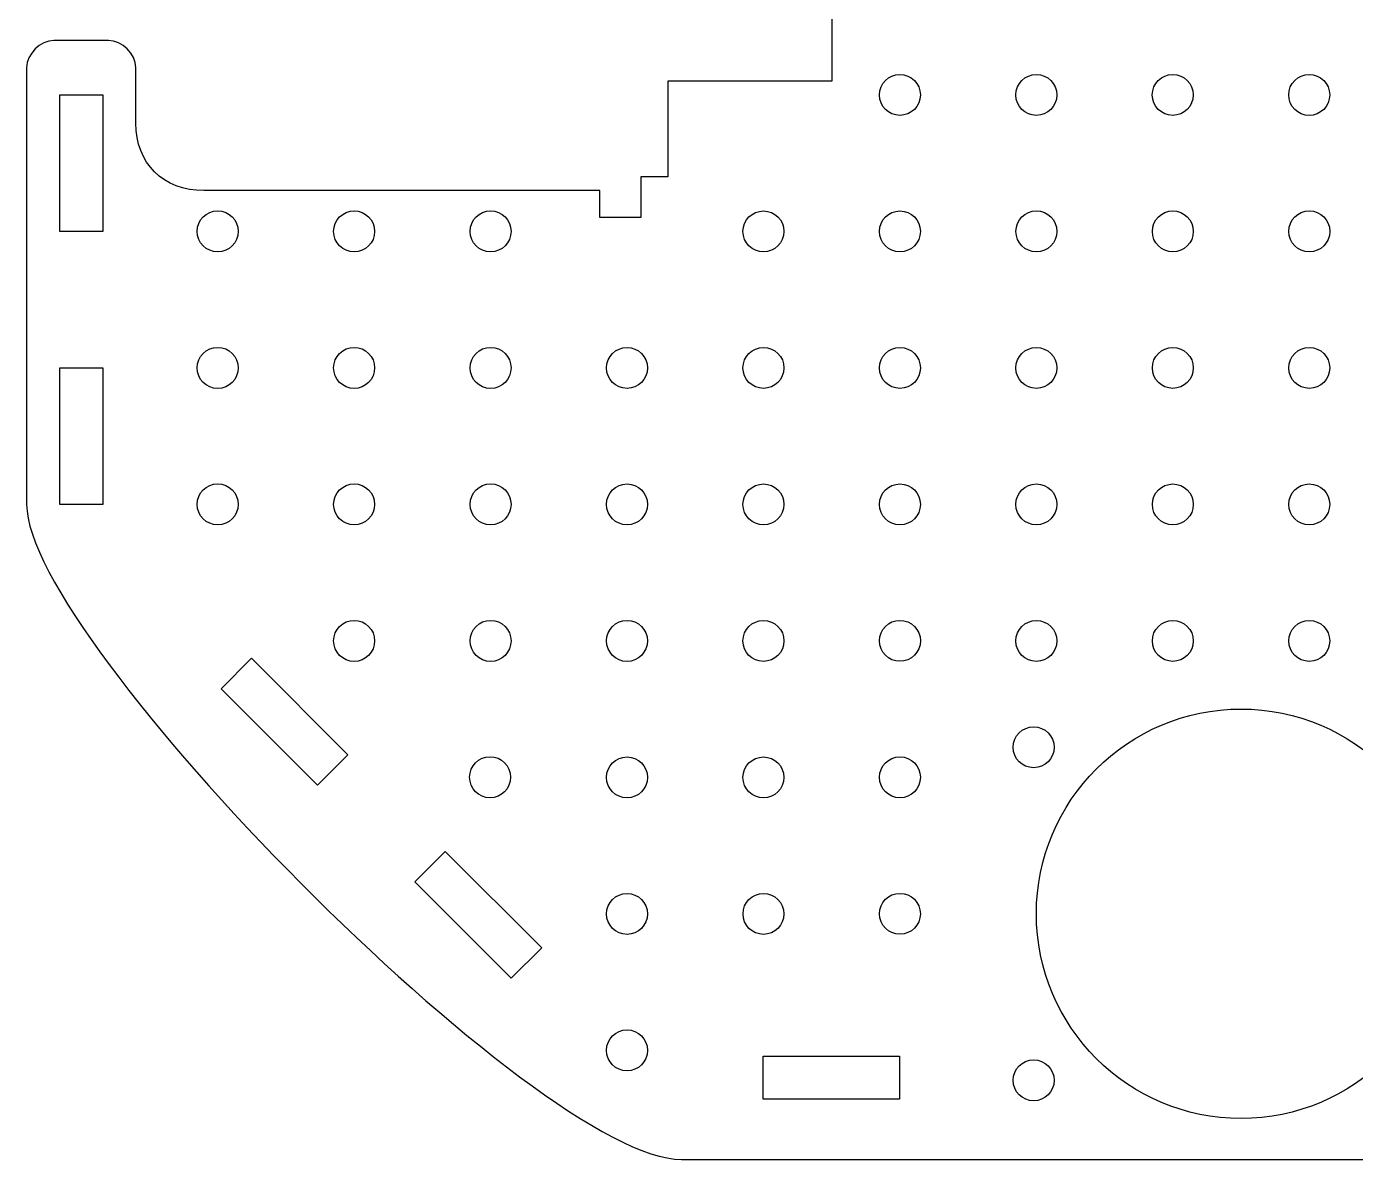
# Model space of a CAD drawing. Extents: x 3 to 308, y -74 to 94.
# Drawn here: x 123.8 to 221.2, y -73.9 to 9.1 of the extents above; entities that cross this region are included whole.
import ezdxf

# ---------------------------------------------------------------- set-up
doc = ezdxf.new("R2010")
doc.units = 0
doc.layers.add('Opaque', color=7, linetype='CONTINUOUS')

msp = doc.modelspace()

# ---------------------------------------------------------------- linework, layer by layer
at = {"layer": 'Opaque', "color": 7}
for p, q in [((182.831034, 46.135685), (182.831034, 5.135742)), ((129.831677, 8.121696), (125.831515, 8.121696)), ((123.831717, 6.121886), (123.831717, -2.878909)), ((131.831503, 2.084234), (131.831503, 6.130155)), ((182.831034, 5.135742), (170.831087, 5.135742)), ((170.831087, 5.135742), (170.831087, -1.862488)), ((187.826622, 5.628765), (187.826622, 5.628765)), ((197.826771, 5.628765), (197.826771, 5.628765)), ((207.82692, 5.628765), (207.82692, 5.628765)), ((217.822103, 5.633167), (217.822103, 5.633167)), ((126.255865, 4.128358), (129.406057, 4.128358)), ((126.256401, 4.128347), (126.255865, 4.128358)), ((126.256401, -1.188674), (126.256401, 4.128347)), ((129.406057, 4.128358), (129.406057, -1.184805)), ((131.831503, 2.06493), (131.831503, 2.084234)), ((126.256401, -5.871802), (126.256401, -1.188674)), ((129.406057, -1.184805), (129.406057, -5.871238)), ((170.831087, -1.862488), (168.83126, -1.862488)), ((168.83126, -1.862488), (168.83126, -4.862753)), ((123.831717, -2.878909), (123.831717, -25.868997)), ((138.830276, -2.870101), (136.829913, -2.879471)), ((147.831076, -2.861296), (139.040277, -2.861296)), ((147.831076, -2.864598), (147.831076, -2.861296)), ((152.831151, -2.864598), (147.831076, -2.864598)), ((153.831036, -2.861296), (152.831151, -2.861296)), ((152.831151, -2.861296), (152.831151, -2.864598)), ((156.724378, -2.861296), (153.831036, -2.861296)), ((158.944677, -2.861296), (156.724378, -2.861296)), ((161.831387, -2.861296), (158.944677, -2.861296)), ((165.831012, -2.861296), (161.831387, -2.861296)), ((165.831012, -2.864598), (165.831012, -2.861296)), ((165.831012, -4.862753), (165.831012, -2.864598)), ((137.834709, -4.3681), (137.834709, -4.3681)), ((147.834858, -4.3681), (147.834858, -4.3681)), ((157.830576, -4.3681), (157.830576, -4.3681)), ((168.83126, -4.862753), (165.831012, -4.862753)), ((177.830875, -4.372502), (177.830875, -4.372502)), ((187.83046, -4.372502), (187.83046, -4.372502)), ((197.830609, -4.3681), (197.830609, -4.3681)), ((207.830759, -4.3681), (207.830759, -4.3681)), ((217.825969, -4.3681), (217.825969, -4.3681)), ((129.406057, -5.871238), (126.256401, -5.871802)), ((137.834709, -14.367687), (137.834709, -14.367687)), ((147.834858, -14.367687), (147.834858, -14.367687)), ((157.830576, -14.367687), (157.830576, -14.367687)), ((167.830726, -14.372118), (167.830726, -14.372118)), ((177.830875, -14.372118), (177.830875, -14.372118)), ((187.83046, -14.372118), (187.83046, -14.372118)), ((197.828972, -14.370989), (197.828972, -14.370989)), ((207.829122, -14.370989), (207.829122, -14.370989)), ((217.829271, -14.370989), (217.829271, -14.370989)), ((126.255865, -15.87032), (129.405521, -15.87032)), ((126.255865, -21.187895), (126.255865, -15.87032)), ((126.255865, -15.87032), (126.255865, -15.87032)), ((129.405521, -15.87032), (129.405521, -21.184034)), ((126.255865, -25.869931), (126.255865, -21.187895)), ((129.405521, -21.184034), (129.405521, -25.869931)), ((137.834709, -24.367329), (137.834709, -24.367329)), ((147.834858, -24.367329), (147.834858, -24.367329)), ((157.830576, -24.367329), (157.830576, -24.367329)), ((167.830726, -24.37176), (167.830726, -24.37176)), ((177.830875, -24.37176), (177.830875, -24.37176)), ((187.83046, -24.37176), (187.83046, -24.37176)), ((197.828972, -24.371195), (197.828972, -24.371195)), ((207.829122, -24.371195), (207.829122, -24.371195)), ((217.829271, -24.371195), (217.829271, -24.371195)), ((129.405521, -25.869931), (126.255865, -25.869931)), ((147.834858, -34.368593), (147.834858, -34.368593)), ((157.830576, -34.368593), (157.830576, -34.368593)), ((167.830726, -34.368593), (167.830726, -34.368593)), ((177.825908, -34.373024), (177.825908, -34.373024)), ((187.825521, -34.367492), (187.825521, -34.367492)), ((197.828972, -34.371359), (197.828972, -34.371359)), ((207.829122, -34.371359), (207.829122, -34.371359)), ((217.829271, -34.371359), (217.829271, -34.371359)), ((138.079988, -39.376401), (140.307455, -37.148934)), ((140.307455, -37.148934), (147.378448, -44.219927)), ((140.307455, -37.148934), (140.307455, -37.148934)), ((145.150981, -46.447394), (138.079988, -39.376401)), ((212.830297, -40.865236), (212.830297, -40.865236)), ((197.629413, -42.164446), (197.629413, -42.164446)), ((147.378448, -44.219927), (145.150981, -46.447394)), ((157.794762, -44.357736), (157.794762, -44.357736)), ((167.830726, -44.372609), (167.830726, -44.372609)), ((177.830875, -44.372609), (177.830875, -44.372609)), ((187.83046, -44.366541), (187.83046, -44.366541)), ((152.281495, -53.518923), (154.508962, -51.291456)), ((154.508962, -51.291456), (161.579955, -58.363013)), ((154.508962, -51.291456), (154.508962, -51.291456)), ((159.352488, -60.589916), (152.281495, -53.518923)), ((167.830726, -54.372758), (167.830726, -54.372758)), ((177.830339, -54.372758), (177.830339, -54.372758)), ((187.829924, -54.367255), (187.829924, -54.367255)), ((161.579955, -58.363013), (159.352488, -60.589916)), ((167.830726, -64.372908), (167.830726, -64.372908)), ((177.8, -66.293345), (187.800149, -66.293345)), ((177.8, -69.443538), (177.8, -66.293345)), ((177.8, -66.293345), (177.8, -66.293345)), ((187.800149, -66.293345), (187.800149, -69.443538)), ((197.629413, -66.566198), (197.629413, -66.566198)), ((187.800149, -69.443538), (177.8, -69.443538)), ((171.823267, -73.859449), (212.831482, -73.859449)), ((212.831482, -73.859449), (253.840234, -73.859449))]:
    msp.add_line(p, q, dxfattribs=at)
for points in [[(125.831515, 8.121696), (124.831517, 8.121696), (123.831717, 7.121884), (123.831717, 6.121886)], [(131.831503, 6.130155), (131.831644, 7.121799), (130.831646, 8.121696), (129.831677, 8.121696)], [(186.326752, 4.128909), (186.326836, 4.957231), (186.9983, 5.628708), (187.826622, 5.628765)], [(187.826622, 5.628765), (188.655142, 5.628993), (189.326943, 4.957428), (189.327028, 4.128909)], [(196.327466, 4.129459), (196.327466, 4.957894), (196.998392, 5.628767), (197.826771, 5.628765)], [(197.826771, 5.628765), (198.655206, 5.628765), (199.326105, 4.957894), (199.326077, 4.129459)], [(206.327615, 4.129459), (206.327615, 4.957894), (206.998429, 5.628767), (207.82692, 5.628765)], [(207.82692, 5.628765), (208.655299, 5.628765), (209.326226, 4.957894), (209.326226, 4.129459)], [(216.322797, 4.133862), (216.322797, 4.962297), (216.993668, 5.633167), (217.822103, 5.633167)], [(217.822103, 5.633167), (218.65051, 5.633167), (219.330214, 4.962297), (219.330214, 4.133862)], [(187.826622, 2.629053), (186.9983, 2.629137), (186.326836, 3.300586), (186.326752, 4.128909)], [(189.327028, 4.128909), (189.326859, 3.300361), (188.655142, 2.628827), (187.826622, 2.629053)], [(197.826771, 2.630153), (196.998392, 2.630153), (196.327494, 3.301055), (196.327466, 4.129459)], [(199.326077, 4.129459), (199.326077, 3.301052), (198.655263, 2.630153), (197.826771, 2.630153)], [(207.82692, 2.630153), (206.998429, 2.630153), (206.327615, 3.301055), (206.327615, 4.129459)], [(209.326226, 4.129459), (209.326226, 3.301052), (208.655299, 2.630153), (207.82692, 2.630153)], [(217.822103, 2.625737), (216.993668, 2.625737), (216.322769, 3.305455), (216.322797, 4.133862)], [(219.330214, 4.133862), (219.330214, 3.305455), (218.65051, 2.625737), (217.822103, 2.625737)], [(136.829913, -2.879471), (133.836579, -2.879471), (131.840337, -0.887566), (131.831503, 2.06493)], [(139.040277, -2.861296), (138.969919, -2.863553), (138.901791, -2.870101), (138.830276, -2.870101)], [(136.32657, -5.867405), (136.32657, -5.03897), (137.006245, -4.3681), (137.834709, -4.3681)], [(137.834709, -4.3681), (138.663116, -4.3681), (139.334014, -5.038942), (139.334014, -5.867405)], [(146.326719, -5.867405), (146.326719, -5.03897), (147.006338, -4.3681), (147.834858, -4.3681)], [(147.834858, -4.3681), (148.663265, -4.3681), (149.334135, -5.038942), (149.334135, -5.867405)], [(156.331271, -5.867405), (156.331271, -5.03897), (157.00217, -4.3681), (157.830576, -4.3681)], [(157.830576, -4.3681), (158.659012, -4.3681), (159.329882, -5.038942), (159.329882, -5.867405)], [(176.330469, -5.872909), (176.330243, -5.044163), (177.00213, -4.372274), (177.830875, -4.372502)], [(177.830875, -4.372502), (178.659423, -4.37257), (179.330971, -5.044375), (179.330745, -5.872909)], [(186.330618, -5.872909), (186.330364, -5.044375), (187.001912, -4.372573), (187.83046, -4.372502)], [(187.83046, -4.372502), (188.659206, -4.372271), (189.33112, -5.044163), (189.330894, -5.872909)], [(196.331304, -5.867405), (196.331304, -5.03897), (197.002202, -4.3681), (197.830609, -4.3681)], [(197.830609, -4.3681), (198.659044, -4.3681), (199.329915, -5.03897), (199.329915, -5.867405)], [(206.331453, -5.867405), (206.331453, -5.03897), (207.002267, -4.3681), (207.830759, -4.3681)], [(207.830759, -4.3681), (208.659137, -4.3681), (209.330064, -5.03897), (209.330064, -5.867405)], [(216.326635, -5.867405), (216.326635, -5.03897), (216.997478, -4.3681), (217.825969, -4.3681)], [(217.825969, -4.3681), (218.654376, -4.3681), (219.33408, -5.03897), (219.33408, -5.867405)], [(137.834709, -7.37553), (137.006274, -7.375502), (136.32657, -6.695812), (136.32657, -5.867405)], [(139.334014, -5.867405), (139.334014, -6.695812), (138.663116, -7.37553), (137.834709, -7.37553)], [(147.834858, -7.37553), (147.006395, -7.375502), (146.326719, -6.695812), (146.326719, -5.867405)], [(149.334135, -5.867405), (149.334135, -6.695812), (148.663237, -7.37553), (147.834858, -7.37553)], [(157.830576, -7.37553), (157.00217, -7.375502), (156.331271, -6.69584), (156.331271, -5.867405)], [(159.329882, -5.867405), (159.329882, -6.695869), (158.659012, -7.375502), (157.830576, -7.37553)], [(177.830875, -7.372764), (177.002355, -7.37299), (176.330554, -6.701442), (176.330469, -5.872909)], [(179.330745, -5.872909), (179.33066, -6.701234), (178.659197, -7.372694), (177.830875, -7.372764)], [(187.83046, -7.372764), (187.002138, -7.372694), (186.330675, -6.701234), (186.330618, -5.872909)], [(189.330894, -5.872909), (189.33081, -6.701442), (188.65898, -7.37299), (187.83046, -7.372764)], [(197.830609, -7.37553), (197.002202, -7.375502), (196.331304, -6.69584), (196.331304, -5.867405)], [(199.329915, -5.867405), (199.329915, -6.695869), (198.659073, -7.375502), (197.830609, -7.37553)], [(207.830759, -7.37553), (207.002267, -7.375502), (206.331453, -6.69584), (206.331453, -5.867405)], [(209.330064, -5.867405), (209.330064, -6.695869), (208.659137, -7.375502), (207.830759, -7.37553)], [(217.825969, -7.37553), (216.997506, -7.375502), (216.326635, -6.69584), (216.326635, -5.867405)], [(219.33408, -5.867405), (219.33408, -6.695812), (218.654348, -7.37553), (217.825969, -7.37553)], [(136.32657, -15.866993), (136.32657, -15.038558), (137.006245, -14.367687), (137.834709, -14.367687)], [(137.834709, -14.367687), (138.663116, -14.367687), (139.334014, -15.03853), (139.334014, -15.866993)], [(146.326719, -15.866993), (146.326719, -15.038558), (147.006338, -14.367687), (147.834858, -14.367687)], [(147.834858, -14.367687), (148.663265, -14.367687), (149.334135, -15.03853), (149.334135, -15.866993)], [(156.331271, -15.866993), (156.331271, -15.038558), (157.00217, -14.367687), (157.830576, -14.367687)], [(157.830576, -14.367687), (158.659012, -14.367687), (159.329882, -15.03853), (159.329882, -15.866993)], [(166.330884, -15.872525), (166.330658, -15.044002), (167.002206, -14.372206), (167.830726, -14.372118)], [(167.830726, -14.372118), (168.659274, -14.372189), (169.330878, -15.043991), (169.330596, -15.872525)], [(176.330469, -15.872525), (176.330243, -15.043779), (177.00213, -14.371893), (177.830875, -14.372118)], [(177.830875, -14.372118), (178.659423, -14.372189), (179.330971, -15.043991), (179.330745, -15.872525)], [(186.330618, -15.872525), (186.330364, -15.043991), (187.001912, -14.372189), (187.83046, -14.372118)], [(187.83046, -14.372118), (188.659206, -14.371893), (189.33112, -15.043779), (189.330894, -15.872525)], [(196.329102, -15.871398), (196.328848, -15.042853), (197.000424, -14.371074), (197.828972, -14.370989)], [(197.828972, -14.370989), (198.657718, -14.370764), (199.329604, -15.042656), (199.329379, -15.871398)], [(206.329252, -15.871398), (206.328998, -15.042853), (207.000574, -14.371074), (207.829122, -14.370989)], [(207.829122, -14.370989), (208.657867, -14.370764), (209.329754, -15.042656), (209.329528, -15.871398)], [(216.329401, -15.871398), (216.329147, -15.042853), (217.000723, -14.371074), (217.829271, -14.370989)], [(217.829271, -14.370989), (218.658017, -14.370764), (219.329903, -15.042656), (219.329677, -15.871398)], [(137.834709, -17.375118), (137.006274, -17.37509), (136.32657, -16.6954), (136.32657, -15.866993)], [(139.334014, -15.866993), (139.334014, -16.6954), (138.663116, -17.375118), (137.834709, -17.375118)], [(147.834858, -17.375118), (147.006395, -17.37509), (146.326719, -16.6954), (146.326719, -15.866993)], [(149.334135, -15.866993), (149.334135, -16.6954), (148.663237, -17.375118), (147.834858, -17.375118)], [(157.830576, -17.375118), (157.00217, -17.37509), (156.331271, -16.695428), (156.331271, -15.866993)], [(159.329882, -15.866993), (159.329882, -16.695456), (158.659012, -17.37509), (157.830576, -17.375118)], [(167.830726, -17.372934), (167.002404, -17.372846), (166.33094, -16.700835), (166.330884, -15.872525)], [(169.330596, -15.872525), (169.330539, -16.700847), (168.659048, -17.372863), (167.830726, -17.372934)], [(177.830875, -17.372934), (177.002355, -17.373159), (176.330554, -16.701056), (176.330469, -15.872525)], [(179.330745, -15.872525), (179.33066, -16.700847), (178.659197, -17.372863), (177.830875, -17.372934)], [(187.83046, -17.372934), (187.002138, -17.372863), (186.330675, -16.700847), (186.330618, -15.872525)], [(189.330894, -15.872525), (189.33081, -16.701056), (188.65898, -17.373159), (187.83046, -17.372934)], [(197.828972, -17.371254), (197.00065, -17.371173), (196.329102, -16.699721), (196.329102, -15.871398)], [(199.329379, -15.871398), (199.329294, -16.699946), (198.657492, -17.37148), (197.828972, -17.371254)], [(207.829122, -17.371254), (207.0008, -17.371173), (206.329252, -16.699721), (206.329252, -15.871398)], [(209.329528, -15.871398), (209.329443, -16.699946), (208.657642, -17.37148), (207.829122, -17.371254)], [(217.829271, -17.371254), (217.000949, -17.371173), (216.329401, -16.699721), (216.329401, -15.871398)], [(219.329677, -15.871398), (219.329593, -16.699946), (218.657791, -17.37148), (217.829271, -17.371254)], [(136.32657, -25.866626), (136.32657, -25.038191), (137.006245, -24.367329), (137.834709, -24.367329)], [(137.834709, -24.367329), (138.663116, -24.367329), (139.334014, -25.038163), (139.334014, -25.866626)], [(146.326719, -25.866626), (146.326719, -25.038191), (147.006338, -24.367329), (147.834858, -24.367329)], [(147.834858, -24.367329), (148.663265, -24.367329), (149.334135, -25.038163), (149.334135, -25.866626)], [(156.331271, -25.866626), (156.331271, -25.038191), (157.00217, -24.367329), (157.830576, -24.367329)], [(157.830576, -24.367329), (158.659012, -24.367329), (159.329882, -25.038163), (159.329882, -25.866626)], [(166.330884, -25.872177), (166.330658, -25.043657), (167.002206, -24.371847), (167.830726, -24.37176)], [(167.830726, -24.37176), (168.659274, -24.37183), (169.330878, -25.043629), (169.330596, -25.872177)], [(176.330469, -25.872177), (176.330271, -25.043432), (177.00213, -24.371534), (177.830875, -24.37176)], [(177.830875, -24.37176), (178.659423, -24.37183), (179.330971, -25.043629), (179.330745, -25.872177)], [(186.330618, -25.872177), (186.330364, -25.043629), (187.001912, -24.37183), (187.83046, -24.37176)], [(187.83046, -24.37176), (188.659206, -24.371534), (189.33112, -25.043432), (189.330894, -25.872177)], [(196.329102, -25.871601), (196.328848, -25.043053), (197.000424, -24.37128), (197.828972, -24.371195)], [(197.828972, -24.371195), (198.657718, -24.370969), (199.329604, -25.042856), (199.329379, -25.871601)], [(206.329252, -25.871601), (206.328998, -25.043053), (207.000574, -24.37128), (207.829122, -24.371195)], [(207.829122, -24.371195), (208.657867, -24.370969), (209.329754, -25.042856), (209.329528, -25.871601)], [(216.329401, -25.871601), (216.329147, -25.043053), (217.000723, -24.37128), (217.829271, -24.371195)], [(217.829271, -24.371195), (218.658017, -24.370969), (219.329903, -25.042856), (219.329677, -25.871601)], [(123.831717, -25.868997), (123.827766, -35.872931), (161.463284, -73.934605), (171.823267, -73.859449)], [(137.834709, -27.374765), (137.006274, -27.374737), (136.32657, -26.695033), (136.32657, -25.866626)], [(139.334014, -25.866626), (139.334014, -26.695033), (138.663116, -27.374765), (137.834709, -27.374765)], [(147.834858, -27.374765), (147.006395, -27.374737), (146.326719, -26.695033), (146.326719, -25.866626)], [(149.334135, -25.866626), (149.334135, -26.695033), (148.663237, -27.374765), (147.834858, -27.374765)], [(157.830576, -27.374765), (157.00217, -27.374737), (156.331271, -26.695061), (156.331271, -25.866626)], [(159.329882, -25.866626), (159.329882, -26.695089), (158.659012, -27.374737), (157.830576, -27.374765)], [(167.830726, -27.372019), (167.002432, -27.371934), (166.33094, -26.700471), (166.330884, -25.872177)], [(169.330596, -25.872177), (169.330539, -26.700499), (168.659048, -27.371962), (167.830726, -27.372019)], [(177.830875, -27.372019), (177.002355, -27.372245), (176.330554, -26.700697), (176.330469, -25.872177)], [(179.330745, -25.872177), (179.33066, -26.700499), (178.659197, -27.371962), (177.830875, -27.372019)], [(187.83046, -27.372019), (187.002138, -27.371962), (186.330675, -26.700499), (186.330618, -25.872177)], [(189.330894, -25.872177), (189.33081, -26.700697), (188.65898, -27.372245), (187.83046, -27.372019)], [(197.828972, -27.371471), (197.00065, -27.371387), (196.329102, -26.699924), (196.329102, -25.871601)], [(199.329379, -25.871601), (199.329294, -26.700149), (198.657492, -27.371697), (197.828972, -27.371471)], [(207.829122, -27.371471), (207.0008, -27.371387), (206.329252, -26.699924), (206.329252, -25.871601)], [(209.329528, -25.871601), (209.329443, -26.700149), (208.657642, -27.371697), (207.829122, -27.371471)], [(217.829271, -27.371471), (217.000949, -27.371387), (216.329401, -26.699924), (216.329401, -25.871601)], [(219.329677, -25.871601), (219.329593, -26.700149), (218.657791, -27.371697), (217.829271, -27.371471)], [(146.326719, -35.867899), (146.326719, -35.039379), (147.006338, -34.368593), (147.834858, -34.368593)], [(147.834858, -34.368593), (148.663265, -34.368593), (149.334135, -35.039379), (149.334135, -35.867899)], [(156.331271, -35.867899), (156.331271, -35.039379), (157.00217, -34.368593), (157.830576, -34.368593)], [(157.830576, -34.368593), (158.659012, -34.368593), (159.329882, -35.039379), (159.329882, -35.867899)], [(166.33142, -35.867899), (166.33142, -35.039379), (167.002291, -34.368593), (167.830726, -34.368593)], [(167.830726, -34.368593), (168.659133, -34.368593), (169.330031, -35.039379), (169.330031, -35.867899)], [(176.326602, -35.87233), (176.326602, -35.043894), (176.997501, -34.373024), (177.825908, -34.373024)], [(177.825908, -34.373024), (178.654371, -34.373024), (179.334075, -35.043894), (179.334047, -35.87233)], [(186.326216, -35.866798), (186.326216, -35.038363), (186.997114, -34.367492), (187.825521, -34.367492)], [(187.825521, -34.367492), (188.653984, -34.367492), (189.33366, -35.038363), (189.333632, -35.866798)], [(196.329102, -35.871765), (196.328848, -35.043217), (197.000424, -34.371444), (197.828972, -34.371359)], [(197.828972, -34.371359), (198.657718, -34.371133), (199.329604, -35.04302), (199.329379, -35.871765)], [(206.329252, -35.871765), (206.328998, -35.043217), (207.000574, -34.371444), (207.829122, -34.371359)], [(207.829122, -34.371359), (208.657867, -34.371133), (209.329754, -35.04302), (209.329528, -35.871765)], [(216.329401, -35.871765), (216.329147, -35.043217), (217.000723, -34.371444), (217.829271, -34.371359)], [(217.829271, -34.371359), (218.658017, -34.371133), (219.329903, -35.04302), (219.329677, -35.871765)], [(147.834858, -37.376038), (147.006395, -37.376038), (146.326719, -36.696193), (146.326719, -35.867899)], [(149.334135, -35.867899), (149.334135, -36.696334), (148.663237, -37.376038), (147.834858, -37.376038)], [(157.830576, -37.376038), (157.00217, -37.376038), (156.331271, -36.696193), (156.331271, -35.867899)], [(159.329882, -35.867899), (159.329882, -36.696249), (158.659012, -37.376038), (157.830576, -37.376038)], [(167.830726, -37.376038), (167.002291, -37.376038), (166.33142, -36.696164), (166.33142, -35.867899)], [(169.330031, -35.867899), (169.330031, -36.696277), (168.659133, -37.376038), (167.830726, -37.376038)], [(177.825908, -37.371635), (176.997501, -37.371635), (176.326602, -36.700708), (176.326602, -35.87233)], [(179.334047, -35.87233), (179.334047, -36.700708), (178.6544, -37.371635), (177.825908, -37.371635)], [(187.825521, -37.366104), (186.997114, -37.366104), (186.326216, -36.695177), (186.326216, -35.866798)], [(189.333632, -35.866798), (189.333632, -36.695177), (188.654013, -37.366104), (187.825521, -37.366104)], [(197.828972, -37.371635), (197.00065, -37.37155), (196.329102, -36.700087), (196.329102, -35.871765)], [(199.329379, -35.871765), (199.329294, -36.700313), (198.657492, -37.371861), (197.828972, -37.371635)], [(207.829122, -37.371635), (207.0008, -37.37155), (206.329252, -36.700087), (206.329252, -35.871765)], [(209.329528, -35.871765), (209.329443, -36.700313), (208.657642, -37.371861), (207.829122, -37.371635)], [(217.829271, -37.371635), (217.000949, -37.37155), (216.329401, -36.700087), (216.329401, -35.871765)], [(219.329677, -35.871765), (219.329593, -36.700313), (218.657791, -37.371861), (217.829271, -37.371635)], [(197.830073, -55.864895), (197.830242, -47.580657), (204.546059, -40.865095), (212.830297, -40.865236)], [(212.830297, -40.865236), (221.11431, -40.865405), (227.829787, -47.580883), (227.829957, -55.864895)], [(196.129571, -43.664288), (196.129628, -42.835965), (196.801119, -42.16453), (197.629413, -42.164446)], [(197.629413, -42.164446), (198.457933, -42.16422), (199.129763, -42.835768), (199.129848, -43.664288)], [(197.629413, -45.164694), (196.800865, -45.164637), (196.129261, -44.492836), (196.129571, -43.664288)], [(199.129848, -43.664288), (199.130102, -44.493033), (198.458187, -45.16492), (197.629413, -45.164694)], [(156.295457, -45.857041), (156.295457, -45.028578), (156.966412, -44.357736), (157.794762, -44.357736)], [(157.794762, -44.357736), (158.623198, -44.357736), (159.294068, -45.028578), (159.294068, -45.857041)], [(166.33142, -45.871914), (166.33142, -45.043479), (167.002404, -44.372609), (167.830726, -44.372609)], [(167.830726, -44.372609), (168.659246, -44.372609), (169.330031, -45.043479), (169.330031, -45.871914)], [(176.330469, -45.872479), (176.330554, -45.043903), (177.002355, -44.372383), (177.830875, -44.372609)], [(177.830875, -44.372609), (178.659197, -44.372665), (179.33066, -45.0441), (179.330745, -45.872479)], [(186.330054, -45.866411), (186.330138, -45.037863), (187.00194, -44.366315), (187.83046, -44.366541)], [(187.83046, -44.366541), (188.658782, -44.366626), (189.330245, -45.038061), (189.33033, -45.866411)], [(157.794762, -47.365152), (156.966356, -47.365124), (156.295457, -46.685448), (156.295457, -45.857041)], [(159.294068, -45.857041), (159.294068, -46.685448), (158.623254, -47.365152), (157.794762, -47.365152)], [(167.830726, -47.37122), (167.002404, -47.37122), (166.33142, -46.700293), (166.33142, -45.871914)], [(169.330031, -45.871914), (169.330031, -46.700293), (168.659246, -47.37122), (167.830726, -47.37122)], [(177.830875, -47.372321), (177.002355, -47.372546), (176.330554, -46.70097), (176.330469, -45.872479)], [(179.330745, -45.872479), (179.33066, -46.700745), (178.659197, -47.372264), (177.830875, -47.372321)], [(187.83046, -47.366253), (187.00194, -47.366479), (186.330138, -46.694931), (186.330054, -45.866411)], [(189.33033, -45.866411), (189.330245, -46.694705), (188.658782, -47.366196), (187.83046, -47.366253)], [(166.33142, -55.872063), (166.33142, -55.043544), (167.002291, -54.372758), (167.830726, -54.372758)], [(167.830726, -54.372758), (168.659133, -54.372758), (169.330031, -55.043544), (169.330031, -55.872063)], [(176.331033, -55.872063), (176.331033, -55.043544), (177.001904, -54.372758), (177.830339, -54.372758)], [(177.830339, -54.372758), (178.658774, -54.372758), (179.329644, -55.043544), (179.329644, -55.872063)], [(186.330618, -55.86656), (186.330618, -55.03804), (187.001517, -54.367255), (187.829924, -54.367255)], [(187.829924, -54.367255), (188.658387, -54.367255), (189.329229, -55.03804), (189.329229, -55.86656)], [(167.830726, -57.371369), (167.002291, -57.371369), (166.33142, -56.70047), (166.33142, -55.872063)], [(169.330031, -55.872063), (169.330031, -56.70047), (168.659133, -57.371369), (167.830726, -57.371369)], [(177.830339, -57.371369), (177.001904, -57.371369), (176.331033, -56.70047), (176.331033, -55.872063)], [(179.329644, -55.872063), (179.329644, -56.70047), (178.658774, -57.371369), (177.830339, -57.371369)], [(187.829924, -57.365866), (187.001489, -57.365866), (186.330618, -56.694967), (186.330618, -55.86656)], [(189.329229, -55.86656), (189.329229, -56.694967), (188.658415, -57.365866), (187.829924, -57.365866)], [(212.830297, -70.865119), (204.545861, -70.865232), (197.82996, -64.149331), (197.830073, -55.864895)], [(227.829957, -55.864895), (227.83007, -64.149134), (221.114535, -70.86495), (212.830297, -70.865119)], [(166.33142, -65.872213), (166.33142, -65.043778), (167.002262, -64.372908), (167.830726, -64.372908)], [(167.830726, -64.372908), (168.659133, -64.372908), (169.330031, -65.043778), (169.330031, -65.872213)], [(167.830726, -67.371519), (167.002262, -67.371519), (166.33142, -66.70062), (166.33142, -65.872213)], [(169.330031, -65.872213), (169.330031, -66.70062), (168.659133, -67.371519), (167.830726, -67.371519)], [(196.129571, -68.066604), (196.129346, -67.238056), (196.800893, -66.566282), (197.629413, -66.566198)], [(197.629413, -66.566198), (198.458159, -66.565972), (199.130073, -67.23783), (199.129848, -68.066604)], [(197.629413, -69.566446), (196.801091, -69.566361), (196.129628, -68.894926), (196.129571, -68.066604)], [(199.129848, -68.066604), (199.129763, -68.895124), (198.457933, -69.566671), (197.629413, -69.566446)]]:
    msp.add_open_spline(points, degree=3, dxfattribs=at)

doc.saveas('drawing.dxf')
